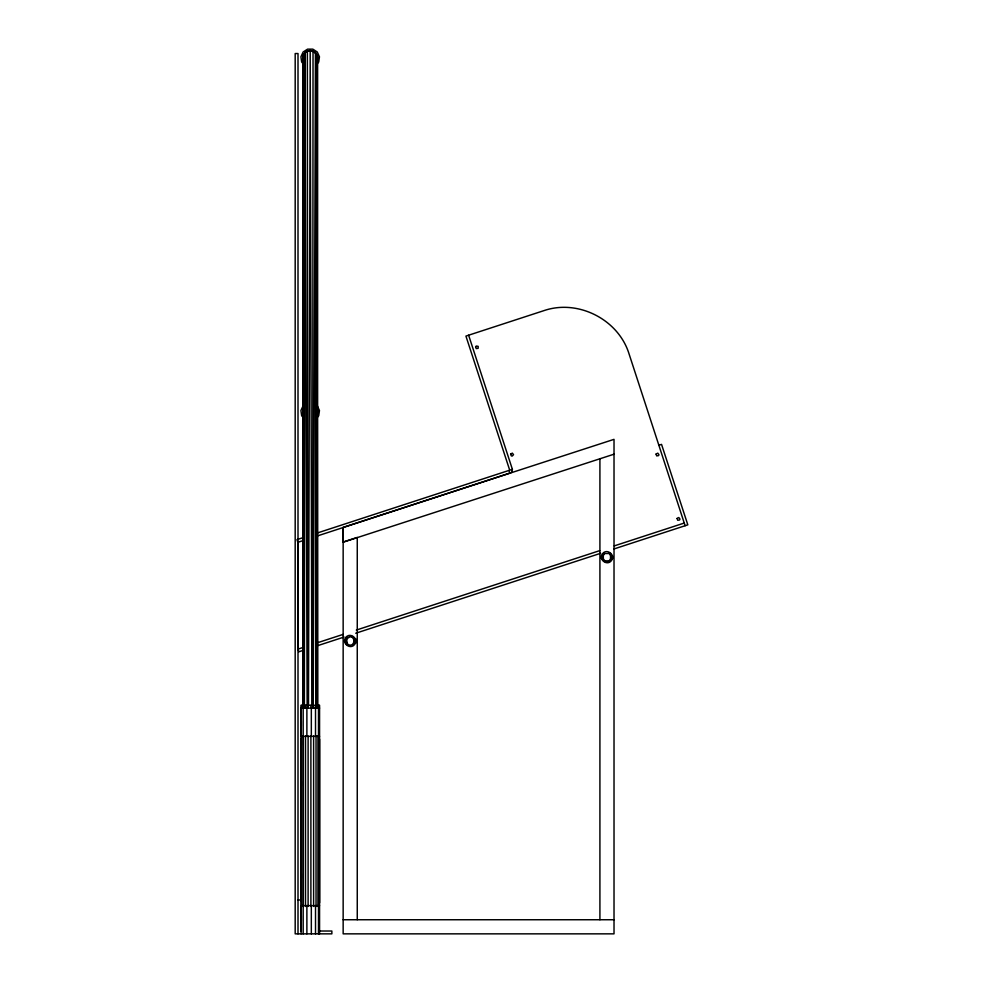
<?xml version="1.0" encoding="UTF-8"?>
<svg xmlns="http://www.w3.org/2000/svg" width="983" height="983" viewBox="0 0 983 983"><rect width="100%" height="100%" fill="white"/><g stroke="black" fill="none" stroke-linecap="round" stroke-linejoin="round"><path stroke-width="1.47" d="M302.924 706.998L303.342 55.294C306.008 48.118 317.939 50.268 317.62 58.132L317.62 707.047M304.386 706.888L304.951 52.885L307.36 51.276L307.765 706.863M312.631 706.863L313.036 51.276L315.445 52.898L317.62 58.144M316.415 705.573L317.054 55.294L317.472 706.998M342.846 540.822L342.846 528.952M308.49 705.585L310.198 50.711L311.906 705.585M313.245 706.888L315.445 52.885L316.01 706.888M603.304 555.063L603.304 559.29L602.862 558.233L603.304 555.063L602.862 558.233L604.852 560.838L609.079 560.838L610.922 558.676L610.971 555.8L609.079 553.515L604.852 553.515L603.009 555.678M610.627 559.29L610.627 555.063L610.627 559.29L612.434 558.553L610.971 558.553M611.451 559.229L611.856 556.476M354.396 641.555L352.319 644.639L350.206 645.204L348.093 644.639L345.979 640.977L346.544 638.864L350.206 636.738L352.319 637.316L354.396 640.4M302.776 707.047L303.342 55.294L303.968 705.573M317.054 60.971L317.62 58.132M303.342 409.026L303.342 414.703M301.302 721.203L301.302 725.982M301.302 740.494L301.302 745.274M301.302 781.35L301.302 786.13M319.094 725.982L319.094 721.203M319.094 745.274L319.094 740.494M301.302 873.617L301.302 878.397M319.094 786.13L319.094 781.35M301.302 915.886L301.302 920.666M319.094 878.397L319.094 873.617M319.094 920.666L319.094 915.886M346.544 638.864L346.544 643.091L346.544 638.864L346.2 639.589M353.868 643.091L353.868 638.864L353.868 643.091L354.212 642.354M302.776 58.144L304.951 52.885L307.151 706.888M303.12 405.733L300.921 410.538L301.67 415.76L303.403 417.75M611.856 557.877L610.701 560.408L608.354 561.92L605.577 561.92L603.23 560.408L602.075 557.877M304.951 52.885L302.887 56.867L305.43 52.455M316.993 64.018L318.713 62.027L319.463 56.805L317.276 52.001L312.84 49.15L307.556 49.15L303.12 52.001L300.921 56.805L301.67 62.027L303.403 64.018M316.993 417.75L318.713 415.76L319.463 410.538L317.276 405.733M602.468 555.125L604.299 553.024M347.736 636.701L345.93 638.508L345.266 640.977L345.93 643.447L347.736 645.253M352.676 645.253L354.482 643.447M510.582 472.884L511.799 472.086L512.389 469.321L468.621 335.215M304.251 537.259L296.989 539.618L297.861 542.309L298.009 649.112L298.881 651.79L303.256 650.365M315.862 533.462L508.887 470.464L509.772 473.142L316.735 536.153M512.389 469.321L509.71 470.193L465.93 336.088L543.722 310.702C577.918 298.82 618.528 319.438 629.108 354.064L685.126 525.733M297.861 542.309L303.698 540.404M658.868 445.262L661.547 444.39L687.817 524.848L613.711 549.042M298.009 649.112L303.833 647.207M316.956 642.919L343.19 634.367M356.313 630.078L599.716 550.64M614.289 545.884L684.254 523.042M316.379 646.077L344.062 637.045M355.723 633.236L600.588 553.318M614.019 454.195L342.846 542.297L342.846 527.466L614.019 439.352L614.019 933.85L343.153 933.85L343.153 542.014L357.259 537.431L357.259 919.744M601.424 556.12L602.862 556.12M611.057 556.12L612.507 556.12M611.193 557.177L612.606 557.177M611.156 557.754L612.581 557.754M601.424 558.233L602.862 558.233M611.057 558.233L612.507 558.233M601.498 558.553L603.304 559.29M355.846 639.503L357.259 639.503M355.846 639.675L357.259 639.675M355.846 640.019L357.259 640.019M355.846 640.461L357.259 640.461M355.846 640.977L357.259 640.977M355.846 641.481L357.259 641.481M355.846 641.936L357.259 641.936M355.846 642.268L357.259 642.268M355.846 642.452L357.259 642.452M319.561 708.129L301.105 708.129L301.105 736.341L319.561 736.341M300.835 739.167L301.142 901.288M319.561 739.167L319.561 902.812M298.009 899.986L300.835 899.986M319.561 905.638L301.105 905.638L301.105 933.85M343.153 919.744L614.019 919.744M318.566 931.024L331.861 931.024L331.861 933.85L295.183 933.85L295.183 53.537L298.009 53.537L298.009 933.85M611.156 556.599L612.581 556.599M350.206 636.038L352.676 636.701L354.482 638.508M609.632 553.024L611.451 555.125M610.627 555.063L610.922 555.678M353.868 638.864L354.212 639.589M346.2 642.354L346.544 643.091M302.776 58.132L303.342 60.971M602.075 556.476L602.468 559.229M599.913 458.778L599.913 919.744M319.561 933.85L319.561 705.303L300.933 705.303L300.835 931.024M319.143 705.303L319.143 931.024M318.492 708.129L318.492 736.341M318.492 905.638L318.492 933.85M317.939 705.303L317.939 708.374M317.939 736.021L317.939 906.461M317.497 60.504L317.497 55.761L314.707 51.927L310.198 50.465L305.688 51.927L302.899 55.761L302.899 60.504M317.497 409.493L317.497 414.236M316.034 705.303L316.034 708.374M316.034 736.021L316.034 906.461M315.518 708.129L315.518 736.341M315.518 905.638L315.518 933.85M313.614 705.303L313.614 708.374M313.614 736.021L313.614 906.461M311.328 708.129L311.328 736.341M311.328 905.638L311.328 933.85M310.898 705.303L310.898 708.374M310.898 736.021L310.898 906.461M308.109 705.303L308.109 708.374M308.109 736.021L308.109 906.461M306.88 708.129L306.88 736.341M306.88 905.638L306.88 933.85M305.516 705.303L305.516 708.374M305.516 736.021L305.516 906.461M303.329 705.303L303.329 708.374M303.329 736.021L303.329 906.461M303.182 708.129L303.182 736.341M303.182 905.638L303.182 933.85M302.899 409.493L302.899 414.236M301.756 705.303L301.756 708.374M301.756 736.021L301.756 906.461M475.625 346.753L476.227 348.572L478.131 348.301L478.193 346.385L476.313 345.991L475.625 346.753M510.644 454.035L511.246 455.866L512.241 456.075L513.531 454.65L512.34 453.138L510.644 454.035M656.079 454.06L656.681 455.891L658.585 455.62L658.966 454.674L657.787 453.151L656.079 454.06M677.09 518.434L677.692 520.265L679.597 519.995L679.978 519.049L678.786 517.537L677.09 518.434M317.62 411.865L317.054 414.703L317.054 409.026L317.62 411.865M345.795 637.451C341.212 643.005 350.231 650.193 354.617 644.492C359.2 638.95 350.181 631.762 345.795 637.451M602.554 553.662C597.971 559.204 606.99 566.392 611.377 560.691C615.96 555.149 606.941 547.961 602.554 553.662"/></g></svg>
